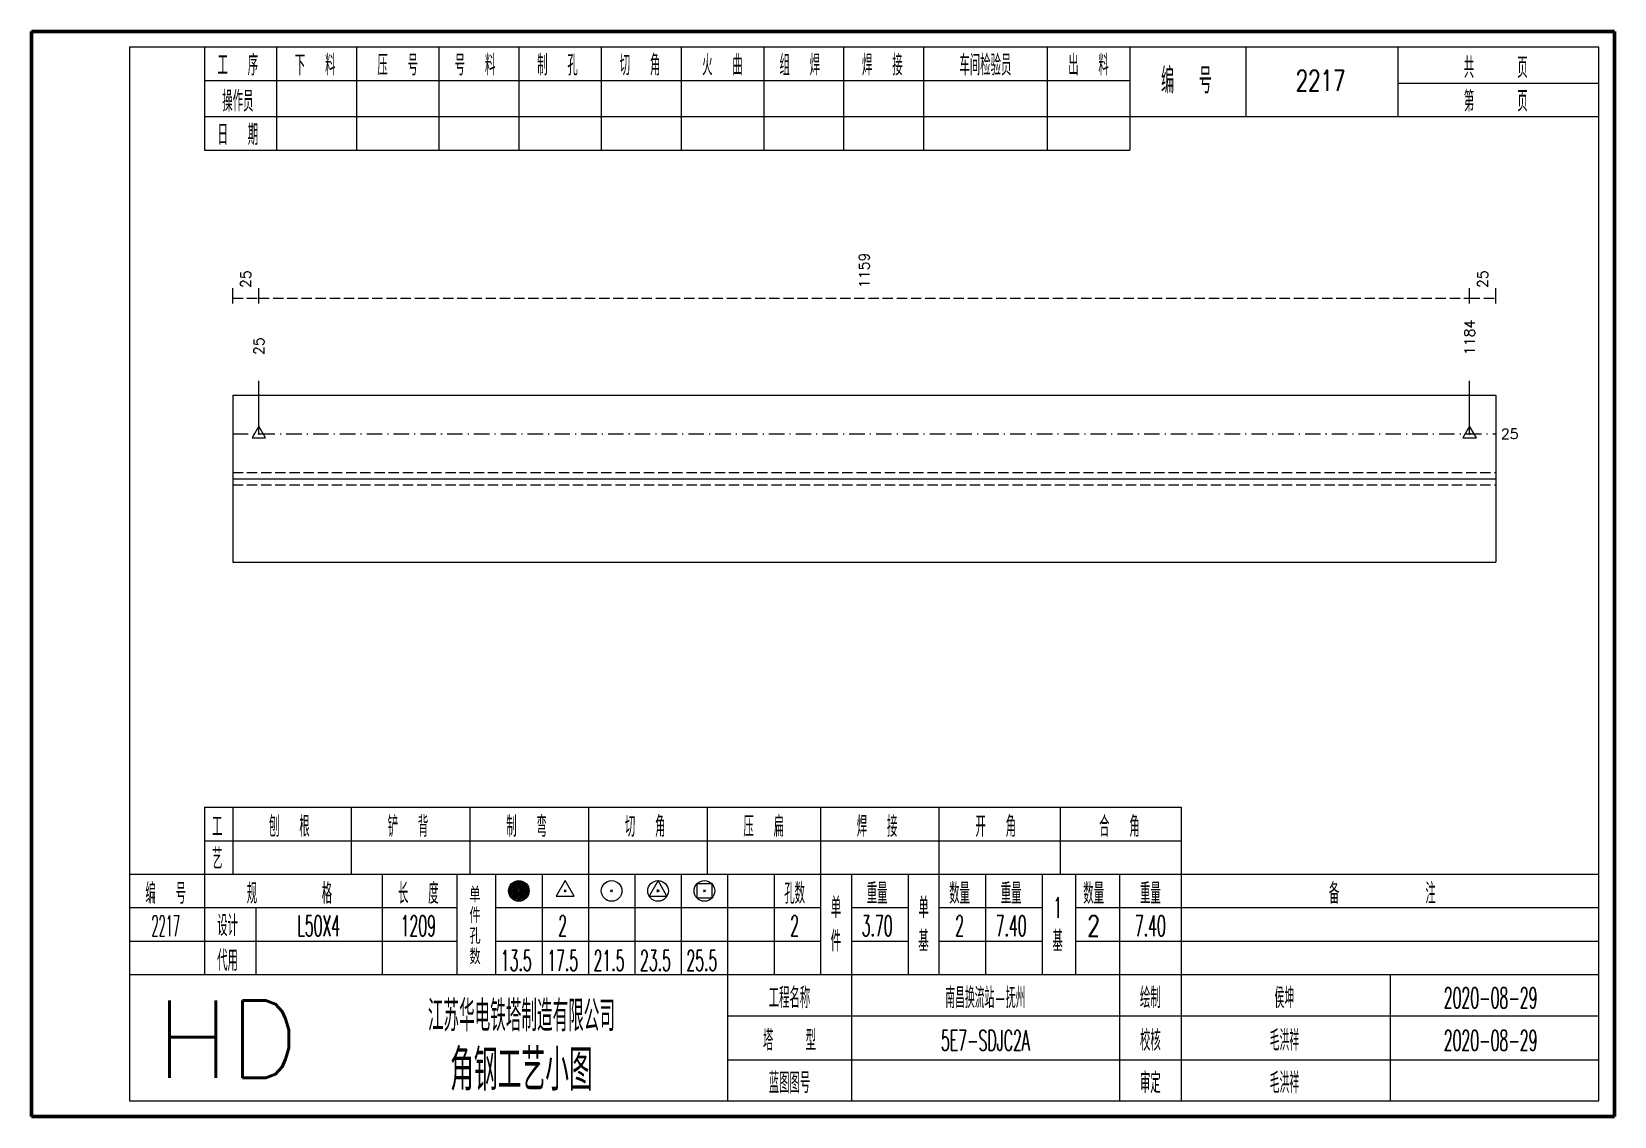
# Model space of a CAD drawing. Extents: x 0 to 5305, y 0 to 1513.
# Drawn here: x 0 to 307, y 781.5 to 992 of the extents above; entities that cross this region are included whole.
import ezdxf
from ezdxf.enums import TextEntityAlignment as Align

# ---------------------------------------------------------------- set-up
doc = ezdxf.new("R2010")
doc.units = 0
doc.header["$MEASUREMENT"] = 0
doc.linetypes.add('一点画线', pattern=[5.2, 3, -1, 0.2, -1])
doc.linetypes.add('虚线', pattern=[2.75, 2, -0.75])
doc.layers.get('0').update_dxf_attribs({"linetype": 'CONTINUOUS', "lineweight": 25})
doc.layers.add('1', color=7, linetype='CONTINUOUS', lineweight=25)
doc.layers.add('4', color=7, linetype='CONTINUOUS', lineweight=25)
doc.styles.get("Standard").update_dxf_attribs({"font": 'simplex.shx', "width": 0.7, "height": 3, "bigfont": 'gbhzfs.shx'})

msp = doc.modelspace()

# ---------------------------------------------------------------- linework, layer by layer
at = {"color": 8, "linetype": 'Continuous', "lineweight": 9}
for p, q in [((39, 939.25), (39, 942.25)), ((44.07, 939.25), (44.07, 942.25)), ((44.07, 939.25), (44.07, 942.25)), ((278.93, 939.25), (278.93, 942.25)), ((278.93, 939.25), (278.93, 942.25)), ((284, 939.25), (284, 942.25))]:
    msp.add_line(p, q, dxfattribs=at)
at = {"color": 8, "linetype": '虚线', "lineweight": 9}
for p, q in [((39, 940.25), (44.07, 940.25)), ((44.07, 940.25), (278.93, 940.25)), ((278.93, 940.25), (284, 940.25))]:
    msp.add_line(p, q, dxfattribs=at)
at = {"color": 7, "linetype": 'Continuous', "lineweight": 13}
for p, q in [((44.07, 913.95), (44.07, 924.25)), ((278.93, 913.95), (278.93, 924.25)), ((44.07, 915.45), (42.77, 913.2)), ((45.37, 913.2), (44.07, 915.45)), ((278.93, 915.45), (277.63, 913.2)), ((280.23, 913.2), (278.93, 915.45)), ((42.77, 913.2), (45.37, 913.2)), ((43.92, 913.8), (44.22, 914.1)), ((44.22, 913.8), (43.92, 914.1)), ((277.63, 913.2), (280.23, 913.2)), ((278.78, 913.8), (279.08, 914.1)), ((279.08, 913.8), (278.78, 914.1))]:
    msp.add_line(p, q, dxfattribs=at)
at = {"color": 7, "linetype": 'Continuous', "lineweight": 18}
for p, q in [((39, 921.45), (39, 889.05)), ((39, 921.45), (284, 921.45)), ((284, 921.45), (284, 889.05)), ((39, 905.25), (284, 905.25))]:
    msp.add_line(p, q, dxfattribs=at)
at = {"color": 3, "linetype": '一点画线', "lineweight": 13}
msp.add_line((39, 913.95), (284, 913.95), dxfattribs=at)
at = {"color": 1, "linetype": '虚线', "lineweight": 18}
for p, q in [((39, 906.45), (284, 906.45)), ((39, 904.05), (284, 904.05))]:
    msp.add_line(p, q, dxfattribs=at)
at = {"layer": '1', "color": 7, "linetype": 'Continuous', "lineweight": 18}
msp.add_line((39, 889.05), (284, 889.05), dxfattribs=at)
at = {"layer": '4', "color": 1, "linetype": 'Continuous', "lineweight": 50}
for p, q in [((307, 992), (0, 992)), ((0, 992), (0, 781.5)), ((307, 781.5), (307, 992)), ((0, 781.5), (307, 781.5))]:
    msp.add_line(p, q, dxfattribs=at)
at = {"layer": '4', "color": 1, "linetype": 'Continuous', "lineweight": 18}
for p, q in [((304, 989), (19, 989)), ((19, 989), (19, 784.5)), ((33.5, 989), (33.5, 969)), ((47.5, 989), (47.5, 969)), ((63, 989), (63, 969)), ((79, 989), (79, 969)), ((94.5, 989), (94.5, 969)), ((110.5, 989), (110.5, 969)), ((126, 989), (126, 969)), ((142, 989), (142, 969)), ((157.5, 989), (157.5, 969)), ((173, 989), (173, 969)), ((197, 989), (197, 969)), ((213, 989), (213, 969)), ((235.5, 989), (235.5, 975.5)), ((265, 989), (265, 975.5)), ((304, 784.5), (304, 989)), ((33.5, 982.5), (213, 982.5)), ((265, 982), (304, 982)), ((33.5, 975.5), (304, 975.5)), ((33.5, 969), (213, 969)), ((33.5, 841.5), (223, 841.5)), ((33.5, 841.5), (33.5, 828.5)), ((39, 841.5), (39, 828.5)), ((62, 841.5), (62, 828.5)), ((85, 841.5), (85, 828.5)), ((108, 841.5), (108, 828.5)), ((131, 841.5), (131, 828.5)), ((153, 841.5), (153, 828.5)), ((176, 841.5), (176, 828.5)), ((199.5, 841.5), (199.5, 828.5)), ((223, 841.5), (223, 828.5)), ((33.5, 835), (223, 835)), ((19, 828.5), (304, 828.5)), ((33.5, 828.5), (33.5, 809)), ((68, 828.5), (68, 809)), ((82.5, 828.5), (82.5, 809)), ((90, 828.5), (90, 809)), ((99, 828.5), (99, 809)), ((108, 828.5), (108, 809)), ((117, 828.5), (117, 809)), ((126, 828.5), (126, 809)), ((135, 828.5), (135, 809)), ((144, 828.5), (144, 809)), ((153, 828.5), (153, 809)), ((159, 828.5), (159, 809)), ((170, 828.5), (170, 809)), ((176, 828.5), (176, 809)), ((185, 828.5), (185, 809)), ((196, 828.5), (196, 809)), ((202.5, 828.5), (202.5, 809)), ((211, 828.5), (211, 809)), ((223, 828.5), (223, 809)), ((19, 822), (82.5, 822)), ((43.5, 822), (43.5, 809)), ((90, 822), (153, 822)), ((159, 822), (170, 822)), ((176, 822), (196, 822)), ((202.5, 822), (304, 822)), ((19, 815.5), (82.5, 815.5)), ((90, 815.5), (153, 815.5)), ((159, 815.5), (170, 815.5)), ((176, 815.5), (196, 815.5)), ((202.5, 815.5), (304, 815.5)), ((19, 809), (304, 809)), ((135, 809), (135, 784.5)), ((159, 809), (159, 784.5)), ((211, 809), (211, 784.5)), ((223, 809), (223, 784.5)), ((263.5, 809), (263.5, 784.5)), ((135, 801), (304, 801)), ((135, 792.5), (304, 792.5)), ((19, 784.5), (304, 784.5))]:
    msp.add_line(p, q, dxfattribs=at)
at = {"layer": '4', "color": 7, "linetype": 'Continuous', "lineweight": 13}
for p, q in [((103.5, 827.25), (101.77, 824.25)), ((105.23, 824.25), (103.5, 827.25)), ((121.5, 827.25), (119.77, 824.25)), ((123.23, 824.25), (121.5, 827.25)), ((129.09, 823.84), (129.09, 826.66)), ((129.09, 826.66), (131.91, 826.66)), ((131.91, 826.66), (131.91, 823.84)), ((101.77, 824.25), (105.23, 824.25)), ((103.3, 825.05), (103.7, 825.45)), ((103.7, 825.05), (103.3, 825.45)), ((112.3, 825.05), (112.7, 825.45)), ((112.7, 825.05), (112.3, 825.45)), ((119.77, 824.25), (123.23, 824.25)), ((121.3, 825.05), (121.7, 825.45)), ((121.7, 825.05), (121.3, 825.45)), ((131.91, 823.84), (129.09, 823.84)), ((130.3, 825.05), (130.7, 825.45)), ((130.7, 825.05), (130.3, 825.45))]:
    msp.add_line(p, q, dxfattribs=at)
for centre, radius in [((94.5, 825.25), 2), ((94.5, 825.25), 1.8), ((94.5, 825.25), 1.6), ((94.5, 825.25), 1.4), ((94.5, 825.25), 1.2), ((94.5, 825.25), 1), ((94.5, 825.25), 0.8), ((94.5, 825.25), 0.6), ((112.5, 825.25), 2), ((121.5, 825.25), 2), ((130.5, 825.25), 2), ((94.5, 825.25), 0.4), ((94.5, 825.25), 0.2)]:
    msp.add_circle(centre, radius, dxfattribs=at)

# ---------------------------------------------------------------- texts
at = {"color": 8, "linetype": 'Continuous', "lineweight": 9}
for s, p in [('1159', (161.5, 942.25)), ('25', (41.53, 942.25)), ('25', (281.47, 942.25))]:
    msp.add_text(s, height=2, rotation=90, dxfattribs=at).set_placement(p, align=Align.MIDDLE_LEFT)
at = {"color": 7, "linetype": 'Continuous', "lineweight": 13}
for s, p in [('1184', (278.93, 929.25)), ('25', (44.07, 929.25))]:
    msp.add_text(s, height=2, rotation=90, dxfattribs=at).set_placement(p, align=Align.MIDDLE_LEFT)
msp.add_text('25', height=2, dxfattribs=at).set_placement((285, 913.95), align=Align.MIDDLE_LEFT)
at = {"layer": '4', "color": 1, "linetype": 'Continuous', "lineweight": 13}
for s, height, width, p in [('工  序', 4, 0.7, (40, 985.5)), ('下  料', 4, 0.7, (55, 985.5)), ('压  号', 4, 0.7, (71, 985.5)), ('号  料', 4, 0.7, (86, 985.5)), ('制  孔', 4, 0.7, (102, 985.5)), ('切  角', 4, 0.7, (118, 985.5)), ('火  曲', 4, 0.7, (134, 985.5)), ('组  焊', 4, 0.7, (149, 985.5)), ('焊  接', 4, 0.7, (165, 985.5)), ('车间检验员', 4, 0.7, (185, 985.5)), ('出  料', 4, 0.7, (205, 985.5)), ('编  号', 5, 0.7, (224, 982.5)), ('共    页', 4, 0.7, (284, 985)), ('2217', 4, 0.7, (250, 982.5)), ('操作员', 4, 0.7, (40, 978.5)), ('第    页', 4, 0.7, (284, 978.5)), ('日  期', 4, 0.7, (40, 972)), ('工', 4, 0.7, (36, 837.75)), ('刨  根', 4, 0.7, (50, 837.75)), ('铲  背', 4, 0.7, (73, 837.75)), ('制  弯', 4, 0.7, (96, 837.75)), ('切  角', 4, 0.7, (119, 837.75)), ('压  扁', 4, 0.7, (142, 837.75)), ('焊  接', 4, 0.7, (164, 837.75)), ('开  角', 4, 0.7, (187, 837.75)), ('合  角', 4, 0.7, (211, 837.75)), ('艺', 4, 0.7, (36, 831.5)), ('编  号', 4, 0.7, (26, 824.75)), ('规      格', 4, 0.7, (50, 824.75)), ('长  度', 4, 0.7, (75, 824.75)), ('孔数', 4, 0.7, (148, 824.75)), ('重量', 4, 0.7, (164, 824.75)), ('数量', 4, 0.7, (180, 824.75)), ('重量', 4, 0.7, (190, 824.75)), ('数量', 4, 0.7, (206, 824.75)), ('重量', 4, 0.7, (217, 824.75)), ('备        注', 4, 0.7, (262, 824.75)), ('单', 4, 0.7, (156, 822)), ('单', 4, 0.7, (173, 822)), ('1', 4, 0.5, (199, 822)), ('2217', 4, 0.4, (26, 818.5)), ('设计', 4, 0.7, (38, 818.5)), (' L50X4', 4, 0.5, (55, 818.5)), ('1209', 4, 0.5, (75, 818.5)), ('2', 4, 0.5, (103, 818.5)), ('2', 4, 0.5, (148, 818.5)), ('3.70', 4, 0.5, (164, 818.5)), ('2', 4, 0.5, (180, 818.5)), ('7.40', 4, 0.5, (190, 818.5)), ('2', 4, 0.7, (206, 818.5)), ('7.40', 4, 0.5, (217, 818.5)), ('件', 4, 0.7, (156, 815.5)), ('基', 4, 0.7, (173, 815.5)), ('基', 4, 0.7, (199, 815.5)), ('代用', 4, 0.7, (38, 811.75)), ('13.5', 4, 0.5, (94, 811.75)), ('17.5', 4, 0.5, (103, 811.75)), ('21.5', 4, 0.5, (112, 811.75)), ('23.5', 4, 0.5, (121, 811.75)), ('25.5', 4, 0.5, (130, 811.75)), ('江苏华电铁塔制造有限公司', 6, 0.7, (95, 801)), ('工程名称', 4, 0.7, (147, 804.5)), ('南昌换流站-抚州', 4, 0.5, (185, 804.5)), ('绘制', 4, 0.7, (217, 804.5)), ('侯坤', 4, 0.5, (243, 804.5)), ('2020-08-29', 4, 0.5, (283, 804.5)), ('塔   型', 4, 0.7, (147, 796.25)), ('5E7-SDJC2A', 4, 0.5, (185, 796.25)), ('校核', 4, 0.7, (217, 796.25)), ('毛洪祥', 4, 0.5, (243, 796.25)), ('2020-08-29', 4, 0.5, (283, 796.25)), ('角钢工艺小图', 8, 0.8, (95, 790.5)), ('蓝图图号', 4, 0.7, (147, 788)), ('审定', 4, 0.7, (217, 788)), ('毛洪祥', 4, 0.5, (243, 788))]:
    msp.add_text(s, height=height, dxfattribs=dict(at, width=width)).set_placement(p, align=Align.MIDDLE_CENTER)
for s, height, p in [('单', 3, (86, 824.5)), ('件', 3, (86, 820.5)), ('孔', 3, (86, 816.5)), ('数', 3, (86, 812.5)), ('HD', 15, (38, 796.5))]:
    msp.add_text(s, height=height, dxfattribs=at).set_placement(p, align=Align.MIDDLE_CENTER)

doc.saveas('drawing.dxf')
